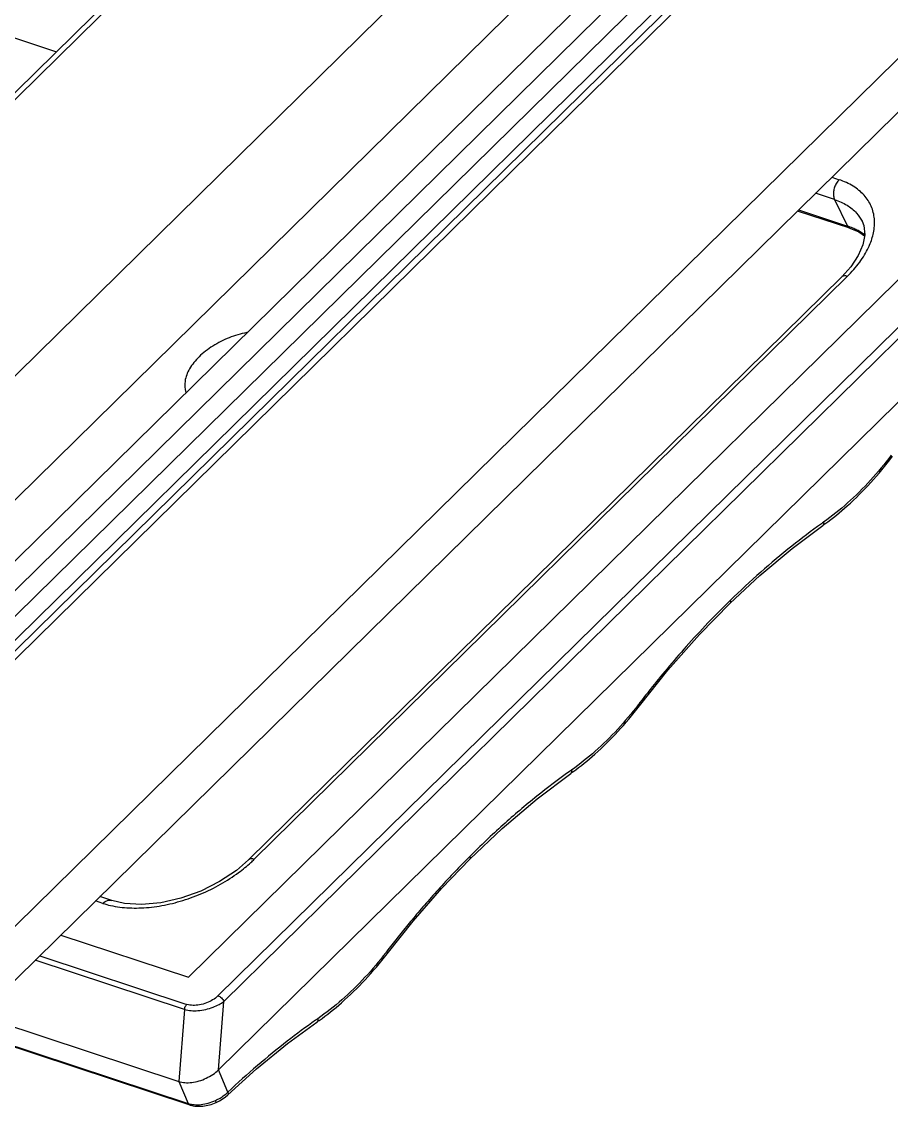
# Model space of a CAD drawing. Header units: millimetres. Extents: x 1786 to 2940, y -3417 to -1928.
# Drawn here: x 1939.04 to 1978.75, y -2920.38 to -2870.82 of the extents above; entities that cross this region are included whole.
import ezdxf

# ---------------------------------------------------------------- set-up
doc = ezdxf.new("R2010")
doc.units = ezdxf.units.MM

# ---------------------------------------------------------------- blocks, each defined once
blk = doc.blocks.new('*u7')
at = {"color": 7, "linetype": 'Continuous'}
for p, q in [((104.1224517362998, 35.53893023537739, -3e-09), (-15.06465430490016, -81.6840183636225, -3e-09)), ((105.2528615300998, 35.14830835757743, -3e-09), (-13.91023285320034, -82.05102428642249, -3e-09)), ((105.6694474310998, 34.23920235937749, -3e-09), (-13.49364695219992, -82.96013028462244, -3e-09)), ((-12.57384664250003, -83.26447670402263, -3e-09), (106.5904699852999, 33.93605804237745, -3e-09)), ((-12.40026918369995, -83.64327086992262, -3e-09), (106.7640474441, 33.55726387637742, -3e-09)), ((107.0876206993998, 33.44317231317746, -3e-09), (-12.06669089810021, -83.74752228192256, -3e-09)), ((110.8438704190999, 23.58623586367753, -3e-09), (-8.048151941500237, -93.34649191962262, -3e-09)), ((110.7732872758997, 20.78795431947742, -3e-09), (-8.118735185199967, -96.14477356282259, -3e-09)), ((-7.853131492200191, -65.19415216312245, -3e-09), (68.08046060139986, 9.48808368087748, -3e-09)), ((-5.992725825100024, -69.66622607372256, -3e-09), (69.94086626850003, 5.016009770177561, -3e-09)), ((21.08754732629995, -22.35654402462251, -3e-09), (-9.331278865300192, -52.27407971732259, -3e-09)), ((21.4786874647998, -22.32415537842257, -3e-09), (-8.940137801100263, -52.24169016062251, -3e-09)), ((-11.24778742100034, -42.82921215202259, -3e-09), (-2.622954829200353, -45.67630626862251, -3e-09)), ((4.075606895999954, -92.66851821122259, -3e-09), (52.81516759499982, -44.73216663492258, -3e-09)), ((5.570160746399779, -93.61260639512261, -3e-09), (55.28771369219976, -44.71437950622249, -3e-09)), ((55.59036757359991, -44.99951702752242, -3e-09), (5.872035293299632, -93.89851040782241, -3e-09)), ((57.31351186799975, -46.51026996872247, -3e-09), (5.594928663799692, -97.37655091082252, -3e-09)), ((36.71525270909979, -52.04963246082252, -3e-09), (37.08690469980002, -52.17231638872249, -3e-09)), ((36.86034366300009, -53.18379852382259, -3e-09), (35.88832633799984, -52.86293140492262, -3e-09)), ((36.86034366300009, -53.18379852382259, -3e-09), (37.5189594645999, -54.53386605572246, -3e-09)), ((37.6275281774997, -54.63871036622254, -3e-09), (34.97355904359983, -53.7626236878225, -3e-09)), ((35.02608950290005, -53.7109589101226, -3e-09), (37.5189594645999, -54.53386605572246, -3e-09)), ((38.2577639338997, -54.28680231642261, -3e-09), (38.25939839279999, -54.29014370292248, -3e-09)), ((37.67714448049992, -56.59634350242254, -3e-09), (37.22041142450007, -57.10512318482256, -3e-09)), ((37.22062094009971, -57.10491862082245, -3e-09), (7.12409296729993, -86.70546744472244, -3e-09)), ((37.50345171409981, -57.08206753342256, -3e-09), (7.407364001699989, -86.68218335222241, -3e-09)), ((31.55548445649993, -73.6768962315225, -3e-09), (31.55527387639995, -73.67710270472253, -3e-09)), ((26.95027089209998, -78.89645880262242, -3e-09), (26.95023635400003, -78.89650393392253, -3e-09)), ((7.12435217059965, -86.70521300802261, -3e-09), (7.12412010889966, -86.70544075042244, -3e-09)), ((18.34389021149991, -86.67005610952242, -3e-09), (18.34369821649989, -86.67024888892252, -3e-09)), ((0.1776293414000065, -88.7706720069225, -3e-09), (-0.4203664830001799, -88.57327100142243, -3e-09)), ((-0.2749518333002925, -88.91846478872253, -3e-09), (-0.6466044500002681, -88.79578065412261, -3e-09)), ((-2.408078008700159, -90.52822580932252, -3e-09), (4.075606895999954, -92.66851821122259, -3e-09)), ((3.873102611399645, -94.29986148042258, -3e-09), (-3.700829887600321, -91.79967363692253, -3e-09)), ((-3.478200033300254, -91.58071263652255, -3e-09), (3.989966127999651, -94.04598655492259, -3e-09)), ((14.14769788879994, -91.4759738068226, -3e-09), (14.14765775249998, -91.47602613302251, -3e-09)), ((5.594928663799692, -97.37655091082252, -3e-09), (5.872035293299632, -93.89851040782241, -3e-09)), ((-6.562014703700243, -94.61370723312257, -3e-09), (3.582343501099785, -97.96240370842247, -3e-09)), ((3.873102611399645, -94.29986148042258, -3e-09), (3.582343501099785, -97.96240370842247, -3e-09)), ((4.1555215761, -99.16914906102261, -3e-09), (-7.336617059900163, -95.37554444182251, -3e-09)), ((-7.291590751799959, -95.33126014992263, -3e-09), (4.062441953999951, -99.07927540482251, -3e-09)), ((6.078034498099896, -98.5003787582225, -3e-09), (5.594928663799692, -97.37655091082252, -3e-09)), ((3.582343501099785, -97.96240370842247, -3e-09), (4.062441953999951, -99.07927540482251, -3e-09)), ((5.475440565199733, -99.03274722902256, -3e-09), (5.654267220400016, -98.94228985282257, -3e-09)), ((6.068939821599997, -98.64031883632242, -3e-09), (6.068840482299947, -98.64041305672254, -3e-09))]:
    blk.add_line(p, q, dxfattribs=at)
at = {"color": 7, "linetype": 'Continuous', "elevation": -3e-09}
for points in [[(38.25776419639988, -54.28680287062252), (38.33877101300004, -54.49682816512245), (38.39011318929988, -54.97037869752262), (38.29340771679972, -55.48582226982262), (38.05712119769987, -56.02843030402255), (37.67714448049992, -56.59634350242254)], [(37.6277085544998, -54.63878051792244), (38.08144925479974, -54.82560790802245), (38.38032318589967, -55.02255976012248)], [(31.55535317899967, -73.67703987822256), (33.06619344699993, -72.27177824012256), (34.70002582159987, -70.90109626692242), (36.25692907099983, -69.73083481242247)], [(26.95031243530002, -78.89647772832245), (28.40158079329967, -77.08364387942243), (29.9983112427999, -75.27413616012245), (31.55527387639995, -73.67710270472253)], [(18.34377247470002, -86.67015953382247), (19.98741493199987, -85.11034080522245), (21.76366625549963, -83.60254605692262), (23.4713764047001, -82.31626761662255)], [(7.124291046599865, -86.70527464192241), (6.50325706779995, -87.24201810592263), (5.647877346899804, -87.81310326132257), (4.692313186999854, -88.2924910884226), (3.682106293799734, -88.65549072672252), (2.666427608099639, -88.88492276022248), (1.695998604399847, -88.9722112523225), (0.8209063274998698, -88.91901086822259), (0.1770174678999865, -88.7704692850225)], [(14.1477475155998, -91.47600760402247), (15.47462337890011, -89.8152422060225), (16.93443879489996, -88.1438172748226), (18.34369821649989, -86.67024888892252)], [(6.068841449099637, -98.64041399812254), (7.522817148500053, -97.32677755342252), (9.09593767339993, -96.04135208032244), (10.58800563929981, -94.94568000902245)], [(4.155187802100045, -99.1690387312226), (4.392171055999825, -99.22209888542261), (4.795877860199653, -99.2232584129224), (5.216273016500054, -99.13244882002255), (5.4754157604998, -99.03267903772257)], [(5.654267220400016, -98.94228985282257), (5.931899325599716, -98.75806856372242), (6.068939821599997, -98.64031883632242)]]:
    blk.add_lwpolyline(points, dxfattribs=at)
at = {"color": 7, "linetype": 'Continuous'}
for centre, radius, start, end in [((36.32153940440003, -58.13962967902262, -3e-09), 3.7994715161, 69.5295293010992, 71.62946530259435), ((57.15119138639966, -98.90489486382262, -3e-09), 35.996034582, 125.4015265237132, 125.6140730173063), ((28.51081841099995, -58.8280366854226, -3e-09), 13.3742938787, 305.3927540783114, 305.9777122235894), ((62.50327929149989, -105.2441113836226, -3e-09), 44.30080155989999, 134.3032202935954, 134.4354146119919), ((11.83338561870005, -67.2612764227224, -3e-09), 18.9944429119, 322.4258619287004, 322.6221670594054), ((44.28712594030003, -111.4789934015225, -3e-09), 35.9413597313, 125.3091933076923, 125.5229921122879), ((15.76092029739993, -71.4257878436224, -3e-09), 13.3436300414, 305.2985538281939, 305.885812764714), ((2.420915343899651, -81.57769887372251, -3e-09), 7.1358553804, 312.4781817970085, 314.3298294771092), ((50.08494513620008, -118.2862442923224, -3e-09), 44.89307491, 134.9886913120019, 135.1156706474913), ((1.077524468599677, -84.74089310752242, -3e-09), 4.3910474034, 252.0607953135112, 257.4141639196985), ((-0.9447225587000503, -79.83575877522253, -3e-09), 18.978069614, 322.3692949155049, 322.5661312538971), ((30.88548453199974, -123.9034163697224, -3e-09), 35.4758364711, 124.8133515357919, 125.0319689617876), ((3.053425153299941, -84.10901121272263, -3e-09), 13.1985353654, 304.8104791237961, 305.411984497702), ((4.422443653699702, -98.00439899232242, -3e-09), 1.1335610319, 251.4836118383997, 256.9967134447036)]:
    blk.add_arc(centre, radius, start, end, dxfattribs=at)
for points, start_tangent, end_tangent in [([(37.08761186669972, -52.17254982762256, -3e-09), (36.95326739319989, -52.34280252882263, -3e-09), (36.85585929459967, -52.55095029992253, -3e-09), (36.80534687139971, -52.77571090722245, -3e-09), (36.80689477589976, -52.99410372642251, -3e-09), (36.86034504639974, -53.18379897982254, -3e-09)], (-0.7153104045714547, -0.6988068582318163), (0.420102627857757, -0.9074766013881608)), ([(38.63503244899994, -55.48871317082262, -3e-09), (38.83110047409991, -54.8723108324225, -3e-09), (38.87719465349983, -54.1666468003225, -3e-09), (38.71645457809973, -53.52119571982257, -3e-09), (38.35474446189983, -52.96017302282257, -3e-09), (37.8051423697998, -52.50479777762257, -3e-09), (37.08690469980002, -52.17231638872249, -3e-09)], (0.393386380177675, 0.9193732407954377), (-0.9481145286285432, 0.317928986730489)), ([(36.860343543, -53.18379651062241, -3e-09), (37.48966551539979, -53.47163330672242, -3e-09), (37.97261435259998, -53.86817851522255, -3e-09), (38.25772917419999, -54.2868194028224, -3e-09)], (0.949599021943032, -0.3134672192189113), (0.4411421801541141, -0.8974372272693367)), ([(37.6273557034001, -54.63864760142246, -3e-09), (37.61926874250003, -54.6357229798225, -3e-09), (37.57941332159999, -54.61290893582259, -3e-09), (37.51895888550007, -54.53386578432242, -3e-09)], (-0.9494433408049271, 0.3139384375975318), (-0.4177007656085834, 0.908584652308195)), ([(38.39002556039986, -54.98025676862244, -3e-09), (38.20709084939972, -54.8519984392226, -3e-09), (37.99084150459976, -54.72912800632253, -3e-09), (37.77747631359989, -54.63042096562253, -3e-09), (37.65030802010006, -54.58008507782256, -3e-09)], (-0.7892587196436806, 0.6140608060008537), (-0.9367372769992303, 0.3500332468210235)), ([(37.50345171409981, -57.08206753342256, -3e-09), (38.13203133719981, -56.35751400062259, -3e-09), (38.57973679079987, -55.61180900492263, -3e-09), (38.63503244899994, -55.48871317082262, -3e-09)], (0.7106451391775607, 0.7035506280029217), (0.3933863801880841, 0.9193732407909837)), ([(37.50408608309999, -57.0814436185226, -3e-09), (37.35348660799991, -57.05562584022255, -3e-09), (37.24158755479993, -57.08771284492241, -3e-09), (37.22101342099995, -57.1053022870226, -3e-09)], (-0.9495991645706148, 0.313466787151032), (-0.6990311143861887, -0.7150912537012345)), ([(7.046101615799671, -59.93529248152254, -3e-09), (7.026741369999854, -59.9388969480226, -3e-09), (6.135732869799995, -60.19825814002252, -3e-09), (5.303198630699626, -60.62092462842247, -3e-09), (4.610721001200091, -61.16549175782256, -3e-09)], (-0.983497178789222, -0.1809234625847102), (-0.7129570055708695, -0.7012077496772403)), ([(4.610721001200091, -61.16549175782256, -3e-09), (4.126063361200067, -61.77866116362247, -3e-09), (3.896666237199952, -62.40042581982243, -3e-09), (3.944988169899716, -62.96986404642257, -3e-09), (3.94905002609994, -62.9809370997225, -3e-09)], (-0.712957005574381, -0.7012077496736699), (0.3500481111478543, -0.9367317224701102)), ([(39.73508474879964, -66.16694451552257, -3e-09), (38.68449148699983, -67.43093844812256, -3e-09), (37.52010001749977, -68.58629530462258, -3e-09), (36.29858454329997, -69.56408210282257, -3e-09)], (-0.6043317672653331, -0.7967327751975309), (-0.8152069668122233, -0.5791697516797774)), ([(36.3678215791997, -69.65112487542251, -3e-09), (37.5040820582999, -68.73258474102249, -3e-09), (38.6903947456999, -67.55560948382254, -3e-09), (39.79758849209975, -66.21887147072243, -3e-09)], (0.8092518966031862, 0.5874618011787204), (0.6016807140754697, 0.7987367014915696)), ([(36.18988453429984, -69.64163939422247, -3e-09), (34.68848047370011, -70.77615947922254, -3e-09), (33.10750545159999, -72.10308462222247, -3e-09), (31.56124684399992, -73.54019775992242, -3e-09)], (-0.812958594279196, -0.5823214953851471), (-0.7156422585550639, -0.6984670054986185)), ([(36.29858677409993, -69.56409556062249, -3e-09), (36.3017245758997, -69.65095950502246, -3e-09), (36.2748216965997, -69.71419813062244, -3e-09), (36.2566863797997, -69.73044463472252, -3e-09)], (0.1933660330603462, -0.9811266876701016), (-0.8208546592717156, -0.5711371362045334)), ([(31.48807443329997, -73.61156348662257, -3e-09), (30.43359875299984, -74.68055699442243, -3e-09), (29.33269612369986, -75.8747296012225, -3e-09), (28.3547937669, -77.0071016733225, -3e-09), (27.50101398099969, -78.05515505192261, -3e-09), (26.92751456149972, -78.79235869852255, -3e-09)], (-0.7140404623182846, -0.700104433761343), (-0.6068607583332539, -0.7948081655312734)), ([(31.56117220450005, -73.5400575755225, -3e-09), (31.57721573409981, -73.6121416558226, -3e-09), (31.57313947809962, -73.64666546932244, -3e-09), (31.56029577799973, -73.67159082452258, -3e-09), (31.55546245589994, -73.6768736690226, -3e-09)], (0.355216927080717, -0.9347838973342089), (-0.7159667747878626, -0.6981343548342726)), ([(26.88771564589979, -78.84384992622245, -3e-09), (25.8551226397999, -80.0708916778226, -3e-09), (24.71139329109974, -81.19558128062249, -3e-09), (23.51343085889994, -82.14923152052256, -3e-09)], (-0.6097883875912289, -0.7925642701755418), (-0.8161581993525874, -0.5778285157635802)), ([(23.58257941869988, -82.23662089532263, -3e-09), (24.69454596729975, -81.34260829282243, -3e-09), (25.8599281027, -80.19675886822256, -3e-09), (26.95027089209998, -78.89645880262242, -3e-09)], (0.8101931740627002, 0.5861629642874132), (0.6070685751657577, 0.7946494478990196)), ([(26.92729296929974, -78.7921988564226, -3e-09), (26.955242215, -78.8509849653226, -3e-09), (26.95753367569978, -78.87813655502259, -3e-09), (26.95030510239985, -78.8964847497225, -3e-09)], (0.543686310037593, -0.8392885059845073), (-0.6043042750759992, -0.796753627619524)), ([(23.40413193619997, -82.2269524341225, -3e-09), (21.75366110579989, -83.47658508562245, -3e-09), (20.02913490959963, -84.94087037192253, -3e-09), (18.34711472199979, -86.53588296992257, -3e-09)], (-0.813883262324398, -0.5810284290017099), (-0.7071900093067087, -0.7070235432690891)), ([(23.51343404289992, -82.14924959872246, -3e-09), (23.5164426432998, -82.23621595662257, -3e-09), (23.48942242659996, -82.2995383742225, -3e-09), (23.47113517759999, -82.31588883272252, -3e-09)], (0.1918714114881986, -0.9814200738998191), (-0.8216698762029917, -0.5699636958092684)), ([(0.1207065395997233, -89.02642653402245, -3e-09), (0.5885468997998942, -89.1081148121225, -3e-09), (1.555266999999731, -89.15326855502258, -3e-09), (2.589365969799928, -89.05299054542252, -3e-09), (3.652028998099922, -88.8113758782224, -3e-09), (4.70347010559999, -88.43757571162246, -3e-09), (5.704307420599889, -87.94548870622248, -3e-09), (6.616923115999725, -87.35327284162258, -3e-09), (7.239825586500046, -86.84063874442245, -3e-09)], (0.975741833667109, -0.2189243568722948), (0.737461863087886, 0.675388777291231)), ([(7.406729656599964, -86.68280724362262, -3e-09), (7.25687655449974, -86.65645270852247, -3e-09), (7.145121776699852, -86.68822011362249, -3e-09), (7.124736483900051, -86.70559029352262, -3e-09)], (-0.9480770925283739, 0.3180406053052744), (-0.7005520793079387, -0.7136012781500068)), ([(18.27672591779992, -86.60619749572243, -3e-09), (17.60499112289972, -87.2951195700225, -3e-09), (16.83127610669999, -88.12554476182254, -3e-09), (16.12865204909986, -88.91545647632256, -3e-09), (15.49156792040003, -89.66257296362255, -3e-09), (14.91464658749965, -90.36579237922251, -3e-09), (14.39198950199989, -91.02586545302256, -3e-09), (14.12512206099973, -91.37164660842245, -3e-09)], (-0.705678154541457, -0.7085325272723642), (-0.6076461943385192, -0.7942078459105745)), ([(18.34704298799988, -86.53575229452258, -3e-09), (18.36405229039974, -86.60687555472259, -3e-09), (18.36049903899993, -86.64087419252246, -3e-09), (18.34808443509974, -86.66536710342257, -3e-09), (18.34387016909977, -86.67003601552256, -3e-09)], (0.3694309040045692, -0.9292582026360418), (-0.7080134645359499, -0.7061989337543644)), ([(-0.2742452953002612, -88.91869802002248, -3e-09), (-0.1172763356003088, -88.80334874122241, -3e-09), (0.04625997899984213, -88.75525798062245, -3e-09), (0.1771152204996724, -88.77057474512253, -3e-09)], (0.7129570593758875, 0.701207694970675), (0.9512743078198912, -0.3083458955163619)), ([(14.1248956139998, -91.37148347202242, -3e-09), (14.1527739055, -91.43038257362241, -3e-09), (14.15502423169983, -91.45759110962263, -3e-09), (14.14774449909964, -91.47600923172263, -3e-09)], (0.5423675860447473, -0.8401412985968454), (-0.6050942681260654, -0.7961538335529015)), ([(14.08519784439977, -91.42319244072246, -3e-09), (13.02851603249974, -92.6738132088226, -3e-09), (11.85810795749967, -93.81503973992244, -3e-09), (10.63215554709996, -94.77718011532261, -3e-09)], (-0.6105705832452947, -0.7919618443305843), (-0.8210511131911522, -0.5708546833718452)), ([(10.70133836839977, -94.86590478142261, -3e-09), (11.8399720944999, -93.96319700412255, -3e-09), (13.03268090729989, -92.80037088902259, -3e-09), (14.14769788879994, -91.4759738068226, -3e-09)], (0.815013200103009, 0.5794423902838421), (0.6078454164085363, 0.7940553820427975)), ([(5.570160746399779, -93.61260639512261, -3e-09), (5.298536465199959, -93.82304238312258, -3e-09), (4.990341997099677, -93.97498916292261, -3e-09), (4.625609264900049, -94.07586635792245, -3e-09), (4.303994047999822, -94.09865360892263, -3e-09), (3.989966127999651, -94.04598655492259, -3e-09)], (-0.7127826141845407, -0.7013850190275326), (-0.9495722902354807, 0.3135481870732857)), ([(5.570161587699658, -93.61260556772254, -3e-09), (5.655329338999763, -93.6544140525225, -3e-09), (5.740626270199755, -93.72111177312263, -3e-09), (5.817397418899873, -93.80672269152251, -3e-09), (5.872106570899632, -93.8984441908226, -3e-09)], (0.9495991645142131, -0.3134667873218926), (0.4060266223634418, -0.9138612487309739)), ([(3.873069978300009, -94.2998506680226, -3e-09), (3.893191986199781, -94.20638114172243, -3e-09), (3.933347453999886, -94.11861933162254, -3e-09), (3.989966127999651, -94.04598655492259, -3e-09)], (0.1007772636125785, 0.9949090124924796), (0.7129570055249653, 0.7012077497239135)), ([(3.873208787599651, -94.29983849682253, -3e-09), (4.206537267599742, -94.36417231892256, -3e-09), (4.552160108999942, -94.36447998182257, -3e-09), (4.947344997000073, -94.30290390312257, -3e-09), (5.319914825099659, -94.19128299272256, -3e-09), (5.621534728200004, -94.05598889112252, -3e-09), (5.871938873799991, -93.8984320528225, -3e-09)], (0.9566630481560403, -0.2911972051596545), (0.7957225017338151, 0.6056613742302531)), ([(10.52116935920003, -94.85467042672258, -3e-09), (9.08697477250007, -95.91353218812242, -3e-09), (7.567297130799943, -97.1559361090226, -3e-09), (6.078034498099896, -98.5003787582225, -3e-09)], (-0.8188327583963746, -0.5740321539574109), (-0.7262013756296907, -0.6874820448808427)), ([(10.63215449990003, -94.77717673962252, -3e-09), (10.63447193000002, -94.86469140942245, -3e-09), (10.60680533139976, -94.92843042462255, -3e-09), (10.58776388219985, -94.94526828982248, -3e-09)], (0.1840209176841527, -0.9829223274779562), (-0.8259520017093854, -0.5637404463689469)), ([(3.582333486599964, -97.9624003767226, -3e-09), (3.890007942899956, -98.02068918472241, -3e-09), (4.236999377199936, -98.01024876152246, -3e-09), (4.607594934399913, -97.93406709682245, -3e-09), (4.974821239999983, -97.7945701911226, -3e-09), (5.313206939099928, -97.60441502292247, -3e-09), (5.594928663799692, -97.37655091082252, -3e-09)], (0.9495396596361948, -0.313646990704485), (0.7113926861507235, 0.7027947396582152)), ([(5.891078115600067, -98.65944642662248, -3e-09), (6.078034066199962, -98.50037761102249, -3e-09)], (0.7984845733591642, 0.6020152706596682), (0.7195907492613459, 0.6943984112723004)), ([(6.078031967299921, -98.50037676262241, -3e-09), (6.092755258399848, -98.57786313872248, -3e-09), (6.075552775999768, -98.63302594622246, -3e-09), (6.068770496599882, -98.64013014362263, -3e-09)], (0.338606050774209, -0.9409282344467584), (-0.7442708417738938, -0.6678779185488765)), ([(4.155260640699908, -99.16881570402256, -3e-09), (4.11547140499988, -99.14794840562263, -3e-09), (4.062461953699767, -99.0792820068225, -3e-09)], (-0.9478452551014094, 0.318730877672284), (-0.4172925287476674, 0.9087722186837454)), ([(4.167384548899918, -99.10889229972258, -3e-09), (4.366421147299661, -99.13927561372248, -3e-09)], (0.9741222871544299, -0.2260216132785145), (0.9967005176835296, -0.08116697634742792)), ([(4.366421147299661, -99.13927561372248, -3e-09), (4.712869022499945, -99.13228326442254, -3e-09), (5.079230910499973, -99.05929109802241, -3e-09), (5.441120268599661, -98.9259342334226, -3e-09)], (0.996700517664888, -0.08116697657634292), (0.9095245705135959, 0.415650160149204)), ([(5.441114436099724, -98.92593333622244, -3e-09), (5.466709435899702, -98.99375032862258, -3e-09), (5.476291499099716, -99.02880740672254, -3e-09), (5.475669834399923, -99.02879078912247, -3e-09)], (0.3720276769589895, -0.9282216370977882), (-0.9978718895340137, 0.0652050004050091)), ([(5.441120268599661, -98.9259342334226, -3e-09), (5.676575833199877, -98.80293642812262, -3e-09), (5.891078115600067, -98.65944642662248, -3e-09)], (0.9095862650803198, 0.4155151337523511), (0.7984845733277278, 0.6020152707013641))]:
    blk.add_spline(points, degree=3, dxfattribs=dict(at, start_tangent=start_tangent, end_tangent=end_tangent))

msp = doc.modelspace()

# ---------------------------------------------------------------- block references
at = {"xscale": 0.9, "yscale": 0.9, "zscale": 0.9}
msp.add_blockref('*u7', (1942.990435810925, -2831.081039936755, -3e-09), dxfattribs=at)

doc.saveas('drawing.dxf')
